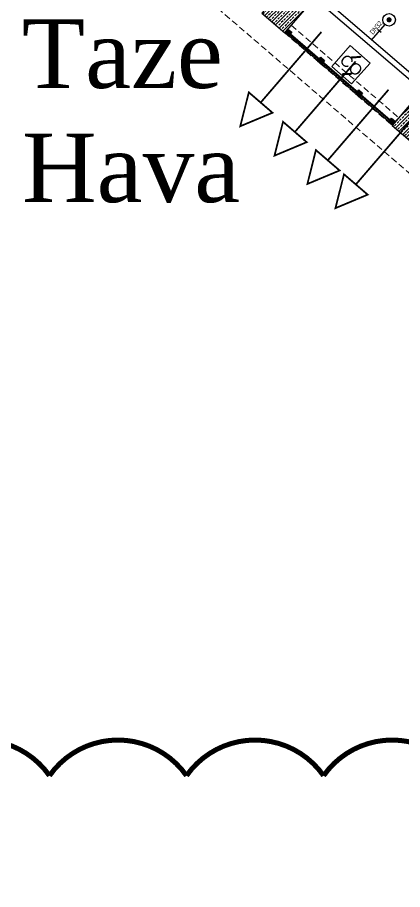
# Model space of a CAD drawing. Header units: millimetres. Extents: x -379292 to 1221486, y 92049 to 447512.
# Drawn here: x -222057 to -214380, y 118450 to 135835 of the extents above; entities that cross this region are included whole.
import ezdxf
from ezdxf.enums import TextEntityAlignment as Align
from ezdxf.lldxf.tags import DXFTag

# ---------------------------------------------------------------- set-up
doc = ezdxf.new("R2010")
doc.units = ezdxf.units.MM
doc.linetypes.add('HIDDEN', pattern=[9.525, 6.35, -3.175])
for name, color, linetype in [('-M-YNGN-BORUID', 7, 'Continuous'), ('-M-YNGN-BORUUZUN', 7, 'Continuous'), ('-M-YNGN-BORUYUK', 7, 'Continuous'), ('-M-YNGN-SPR-YUK', 7, 'Continuous'), ('-M-YNGN-ZON5-CAP-', 7, 'Continuous'), ('-M-YNGN-ZON5-SPR-', 7, 'Continuous'), ('05_HANDRAIL', 153, 'Continuous'), ('05_HATCH CONCRETE', 141, 'Continuous'), ('AIRONN ZONLAMA', 4, 'Continuous')]:
    doc.layers.add(name, color=color, linetype=linetype)
doc.layers.add('-M-YNGN-SPR-CAPCIZGI', color=188, linetype='Continuous', plot=False)
for name, color, linetype, lineweight in [('-M-YNGN-ZON5', 11, 'SP', 30), ('06_FORMWORK HIDDEN', 252, 'HIDDEN2', 0), ('08_DEDECTOR', 3, 'Continuous', 9), ('AIRONN', 7, 'Continuous', 13), ('Aironn-Not', 7, 'Continuous', 0)]:
    doc.layers.add(name, color=color, linetype=linetype, lineweight=lineweight)
doc.styles.add('Aironn', font='times.ttf')
doc.styles.add('CIZGI', font='tahoma.ttf', dxfattribs={"width": 0.8, "oblique": 20})
doc.styles.add('HCAD', font='HCAD.SHX', dxfattribs={"width": 0.8, "height": 0.2})
doc.styles.add('PIPESIZE', font='hcad.shx', dxfattribs={"width": 0.8})
doc.styles.add('SPR-NOT', font='romans.shx')
doc.styles.add('YAZI-3', font='arial.ttf', dxfattribs={"height": 3})
tags = doc.linetypes.add('HIDDEN2', pattern=[0.1875, 0.125, -0.0625]).pattern_tags.tags
tags[6:7] = [DXFTag(74, 4), DXFTag(75, 0), DXFTag(340, '0'), DXFTag(46, 0.0), DXFTag(50, 0.0), DXFTag(44, 0.0), DXFTag(45, 0.0)]
tags[4:5] = [DXFTag(74, 4), DXFTag(75, 0), DXFTag(340, '0'), DXFTag(46, 0.0), DXFTag(50, 0.0), DXFTag(44, 0.0), DXFTag(45, 0.0)]
doc.linetypes.add('SP', pattern='A,2,-0.1,["SP",CIZGI,S=0.14,R=0.2,X=0,Y=-0.07],-0.255', length=2.355)
pattern_1 = [(225, (905000, -3e-07), (67.351921, -67.351921), []), (225, (904932.65, -3e-07), (67.351921, -67.351921), [47.625, -23.8125])]

# ---------------------------------------------------------------- blocks, each defined once
blk = doc.blocks.new('202_KorkulukDikme')
at = {"ltscale": 25}
h = blk.add_hatch(color=253, dxfattribs=at)
h.dxf.hatch_style = 1
h.paths.add_polyline_path([(-50, 0), (-50, 100), (50, 100), (50, 0)])
at = {"color": 0, "linetype": 'ByBlock', "ltscale": 25}
blk.add_lwpolyline([(-50, 0), (-50, 100), (50, 100), (50, 0)], close=True, dxfattribs=at)
blk = doc.blocks.new('*U26')
at = {"ltscale": 25}
h = blk.add_hatch(color=253, dxfattribs=at)
h.dxf.hatch_style = 1
h.paths.add_polyline_path([(100, 60), (2725, 60), (2725, 10), (100, 10)])
at = {"color": 0, "linetype": 'ByBlock', "ltscale": 25}
blk.add_lwpolyline([(100, 60), (2725, 60), (2725, 10), (100, 10)], close=True, dxfattribs=at)
blk.add_lwpolyline([(100, 45), (2725, 45)], dxfattribs=at)
at = {"ltscale": 25}
for p in [(50, 0), (913, 0), (1913, 0), (2775, 0)]:
    blk.add_blockref('202_KorkulukDikme', p, dxfattribs=at)
blk = doc.blocks.new('OtoParkBodrumKatMimari')
at = {"layer": '05_HATCH CONCRETE'}
h = blk.add_hatch(dxfattribs=at)
h.set_pattern_fill('ANSI33', color=8, scale=15, angle=180, style=0)
h.set_pattern_definition(pattern_1)
h.paths.add_polyline_path([(30017, 35163), (29563, 35555), (29171, 35100), (29626, 34709)])
h = blk.add_hatch(dxfattribs=at)
h.set_pattern_fill('ANSI33', color=8, scale=15, angle=180, style=0)
h.set_pattern_definition(pattern_1)
h.paths.add_polyline_path([(32613, 32929), (32159, 33320), (31767, 32865), (32222, 32474)])
at = {"color": 5}
for points in [[(30017, 35163), (29563, 35555), (29171, 35100), (29626, 34709)], [(32613, 32929), (32159, 33320), (31767, 32865), (32222, 32474)]]:
    blk.add_lwpolyline(points, close=True, dxfattribs=at)
at = {"layer": '06_FORMWORK HIDDEN', "linetype": 'HIDDEN', "ltscale": 20}
for p, q in [((70114, -800), (4200, 55933)), ((29756, 34860), (31898, 33017)), ((29626, 34709), (31767, 32865))]:
    blk.add_line(p, q, dxfattribs=at)
at = {"layer": '05_HANDRAIL', "rotation": 319.2811306099715}
blk.add_blockref('*U26', (29626, 34709), dxfattribs=at)
blk = doc.blocks.new('SP-C-UP-12')
at = {"ltscale": 10}
blk.add_line((0, 0), (0, 0), dxfattribs=at)
at = {"color": 1, "linetype": 'Continuous'}
blk.add_circle((0, 0), 12.5, dxfattribs=at)
at = {"ltscale": 10}
for points in [[(-5.4, 0), (-3.8, 3.8), (-3.8, -3.8), (0, 5.4)], [(-3.8, -3.8), (0, 5.4), (0, -5.4), (3.8, 3.8)], [(0, -5.4), (3.8, 3.8), (3.8, -3.8), (5.4, 0)]]:
    blk.add_solid(points, dxfattribs=at)
at = {"layer": '-M-YNGN-SPR-YUK', "style": 'SPR-NOT', "width": 0.5, "flags": 9}
for tag, p in [('YUK', (0, 17.8)), ('CAP', (0, 14.4)), ('TIP', (0.2, 10.8))]:
    blk.add_attdef(tag, text='', height=2.5, dxfattribs=at).set_placement(p, align=Align.MIDDLE_CENTER)
blk = doc.blocks.new('SPRKL100')
at = {"layer": '-M-YNGN-SPR-CAPCIZGI'}
blk.add_line((0, 0.43), (0, -0.43), dxfattribs=at)
at = {"layer": '-M-YNGN-BORUID', "color": 0, "style": 'HCAD', "width": 0.8, "flags": 1}
blk.add_attdef('DIC', text='', height=0.4, dxfattribs=at).set_placement((0, -1.69), align=Align.CENTER)
at = {"layer": '-M-YNGN-BORUUZUN', "color": 0, "style": 'HCAD', "width": 0.7}
blk.add_attdef('BOY', text='', height=0.8, dxfattribs=at).set_placement((0, -1.08), align=Align.CENTER)
at = {"layer": '-M-YNGN-BORUYUK', "color": 6, "style": 'PIPESIZE', "width": 0.8}
blk.add_attdef('YUK', text='', height=0.5, dxfattribs=at).set_placement((0, 1.87), align=Align.CENTER)
at = {"color": 0, "style": 'PIPESIZE', "width": 0.7}
blk.add_attdef('CAP', text='', height=1, dxfattribs=at).set_placement((0, 0.45), align=Align.CENTER)
blk = doc.blocks.new('A$C69E8C7F8')
at = {"layer": '-M-YNGN-ZON5', "ltscale": 500}
for p, q in [((-2417.3, 359.4), (-8279.3, 5404.8)), ((-5910.4, 3365.9), (-5883.8, 3396.8))]:
    blk.add_line(p, q, dxfattribs=at)
at = {"layer": '-M-YNGN-ZON5-CAP-'}
ref = blk.add_blockref('SPRKL100', (-5894.6, 3384.4), dxfattribs=dict(at, xscale=10, yscale=10, zscale=10, rotation=49.28113061156347))
ref.add_attrib('CAP', 'DN32', dxfattribs={"layer": '0', "color": 0, "height": 10, "rotation": 49.2811, "style": 'PIPESIZE', "width": 0.7}).set_placement((-5898, 3387.3), align=Align.CENTER)
at = {"layer": '-M-YNGN-ZON5-SPR-', "ltscale": 25}
blk.add_blockref('SP-C-UP-12', (-5875.7, 3406.2), dxfattribs=at)
blk = doc.blocks.new('CO 250')
at = {"layer": '08_DEDECTOR'}
for p, q in [((17, 243), (-84, 142)), ((45, 251), (-74, 132)), ((37, 223), (-64, 122)), ((45, 250), (45, 243)), ((114, -136), (-5, -255)), ((104, -126), (3, -227)), ((124, -146), (23, -247)), ((-5, -247), (-5, -255)), ((-5, -255), (3, -255))]:
    blk.add_line(p, q, dxfattribs=at)
at = {"layer": '08_DEDECTOR', "ltscale": 25}
blk.add_lwpolyline([(-262, 278), (-262, -278), (262, -278), (262, 278)], close=True, dxfattribs=at)
at = {"layer": '08_DEDECTOR'}
for centre, radius, start, end in [((37, 223), 27.7, 72.9688, 135), ((17, 243), 27.7, 315, 0), ((-55, 112), 41.6, 135, 180), ((-55, 112), 27.7, 135, 180), ((-55, 112), 13.9, 135, 180), ((95, -116), 13.9, 315, 350.4112), ((95, -116), 27.7, 315, 355.2224), ((95, -116), 41.6, 315, 356.817), ((23, -247), 27.7, 135, 180), ((3, -227), 27.7, 270, 315)]:
    blk.add_arc(centre, radius, start, end, dxfattribs=at)
at = {"layer": '08_DEDECTOR', "color": 3, "style": 'YAZI-3'}
blk.add_text('CO', height=225, dxfattribs=at).set_placement((-226, -113))
blk = doc.blocks.new('YÖN')
at = {"layer": 'AIRONN', "color": 3, "const_width": 5}
for points in [[(11124.9, 6973.4), (10859.6, 6973.4), (10859.6, 6928.9), (10770.6, 6973.4), (10859.6, 7017.9), (10859.6, 6973.4)], [(11124.9, 6844.9), (10859.6, 6844.9), (10859.6, 6800.4), (10770.6, 6844.9), (10859.6, 6889.4), (10859.6, 6844.9)], [(11124.9, 6721.3), (10859.6, 6721.3), (10859.6, 6676.8), (10770.6, 6721.3), (10859.6, 6765.8), (10859.6, 6721.3)], [(11124.9, 6615.8), (10859.6, 6615.8), (10859.6, 6571.3), (10770.6, 6615.8), (10859.6, 6660.3), (10859.6, 6615.8)]]:
    blk.add_lwpolyline(points, dxfattribs=at)

msp = doc.modelspace()

# ---------------------------------------------------------------- block references
at = {"color": 8}
msp.add_blockref('OtoParkBodrumKatMimari', (-246354.8, 100818.8), dxfattribs=at)

# ---------------------------------------------------------------- next in the draw order: linework, layer by layer
at = {"color": 30, "const_width": 100}
msp.add_lwpolyline([(-248737, 117570.2, -0.5205671), (-248737, 120719.7, -0.5205671), (-246005.1, 120719.7, -0.5205671), (-243273.2, 120719.7, -0.5205671), (-240541.3, 120719.7, -0.5205671), (-237809.4, 120719.7, -0.5205671), (-235077.5, 120719.7, -0.5205671), (-232345.6, 120719.7, -0.5205671), (-229613.7, 120719.7, -0.5205671), (-226881.8, 120719.7, -0.5205671), (-224149.9, 120719.7, -0.5205671), (-221418, 120719.7, -0.5205671), (-218686.2, 120719.7, -0.5205671), (-215954.3, 120719.7, -0.5205671), (-213222.4, 120719.7, -0.5205671), (-210490.5, 120719.7, -0.5205671), (-207758.6, 120719.7, -0.5205671), (-205026.7, 120719.7, -0.5205671), (-202294.8, 120719.7, -0.5205671), (-199562.9, 120719.7, -0.5205671)], format="xyb", dxfattribs=at)
at = {"layer": 'AIRONN ZONLAMA', "color": 3, "ltscale": 25}
msp.add_lwpolyline([(-233504.6, 201649.1), (-233454.6, 179399.1), (-241154.6, 179399.1), (-241154.6, 161849.1), (-233504.6, 161849.1), (-233504.6, 157649.1), (-241354.6, 157761.1), (-180574.5, 105849.1), (-166904.6, 105899.1), (-166954.6, 208399.1), (-175954.6, 208399.1), (-175948.2, 201699.1), (-233504.6, 201699.1)], dxfattribs=at)

# ---------------------------------------------------------------- next in the draw order: block references
at = {"layer": '-M-YNGN-ZON5', "ltscale": 25, "xscale": 10, "yscale": 10, "zscale": 10}
msp.add_blockref('A$C69E8C7F8', (-155891.8, 101725.1), dxfattribs=at)
at = {"layer": '08_DEDECTOR', "ltscale": 25, "rotation": 318.56632614762}
msp.add_blockref('CO 250', (-215408.8, 134890.3), dxfattribs=at)
at = {"layer": 'AIRONN', "color": 5, "xscale": 6.999999999999999, "yscale": 6.999999999999999, "zscale": 6.999999999999999, "rotation": 49.28113060544018}
msp.add_blockref('YÖN', (-229801.2, 44679.6), dxfattribs=at)

# ---------------------------------------------------------------- next in the draw order: texts
at = {"layer": 'Aironn-Not', "insert": (-221967.2, 135793.7), "char_height": 1365, "attachment_point": 1, "style": 'Aironn'}
msp.add_mtext_dynamic_manual_height_columns('{\\C3;Taze \\PHava}', width=9205.219, gutter_width=125, heights=[0], dxfattribs=at)

doc.saveas('drawing.dxf')
